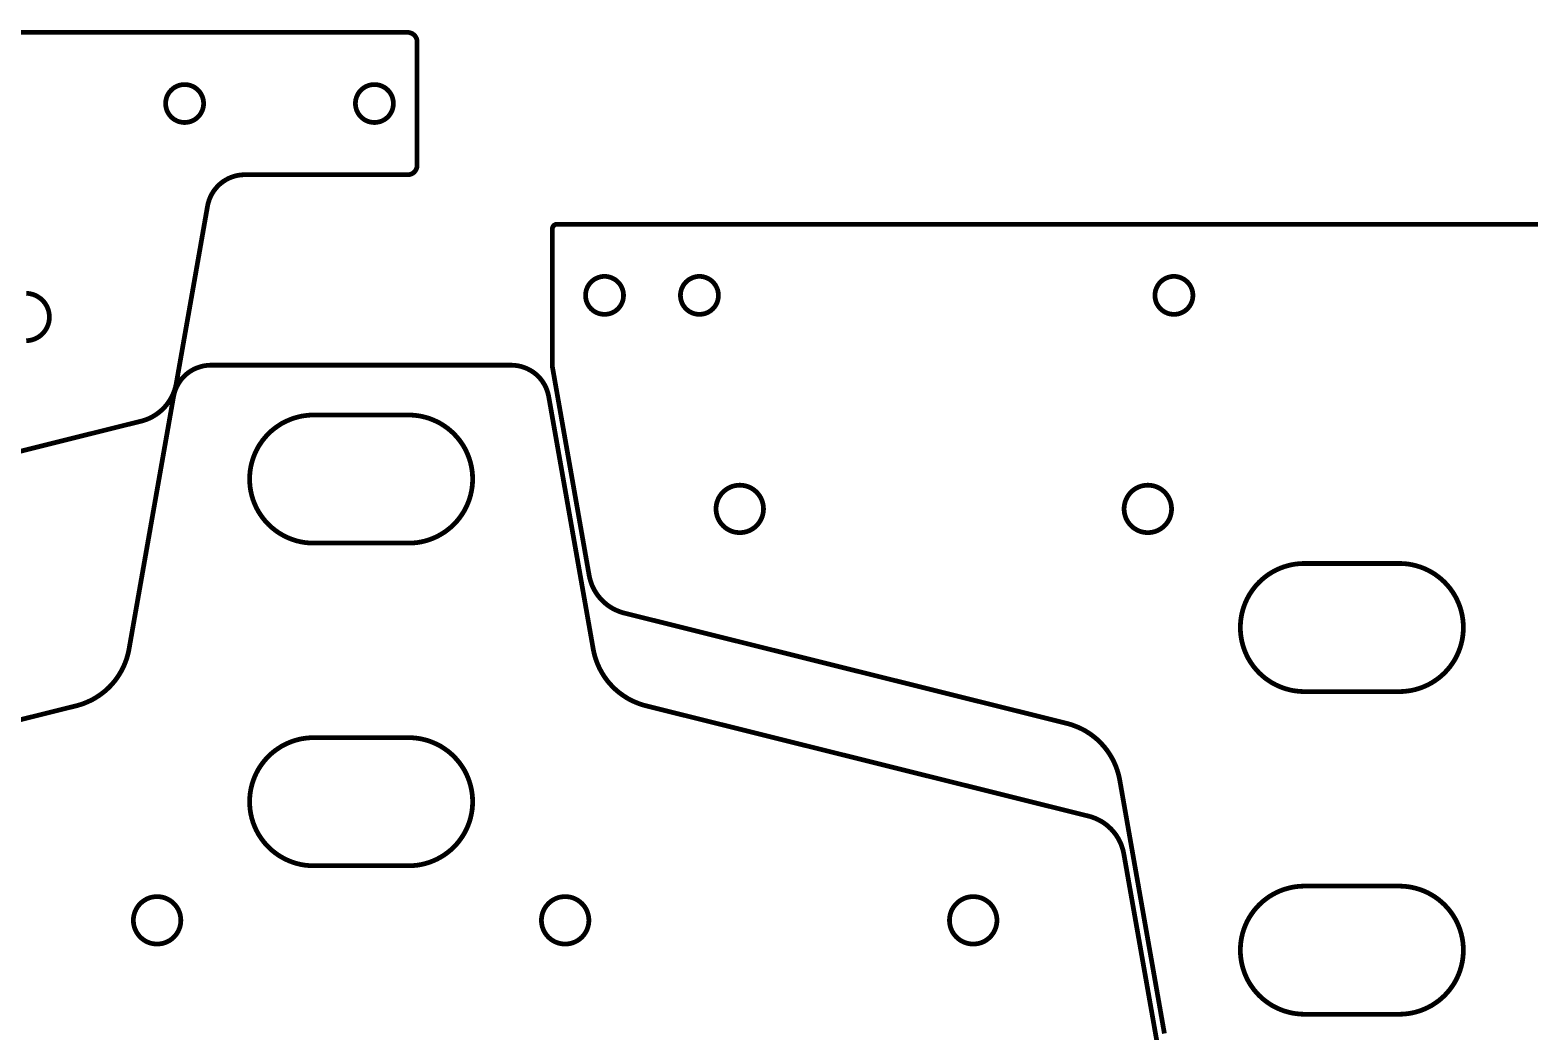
# Model space of a CAD drawing. Extents: x 0 to 1251, y 0 to 2501.
# Drawn here: x 612.2 to 928.1, y 2288.3 to 2499.3 of the extents above; entities that cross this region are included whole.
import ezdxf

# ---------------------------------------------------------------- set-up
doc = ezdxf.new("R2010")
doc.units = 0
doc.layers.get('0').update_dxf_attribs({"linetype": 'CONTINUOUS'})

msp = doc.modelspace()

# ---------------------------------------------------------------- linework, layer by layer
at = {"color": 0, "const_width": 1}
for points in [[(314.774, 2498.83), (691.775, 2498.83)], [(691.775, 2498.82), (691.826, 2498.82), (691.979, 2498.81), (692.178, 2498.78), (692.369, 2498.72), (692.553, 2498.65), (692.728, 2498.57), (692.893, 2498.47), (693.046, 2498.36), (693.189, 2498.22), (693.318, 2498.08), (693.432, 2497.93), (693.532, 2497.76), (693.617, 2497.6), (693.683, 2497.4), (693.733, 2497.22), (693.764, 2497.01), (693.774, 2496.86), (693.774, 2496.82), (693.774, 2470.82), (693.774, 2470.76), (693.764, 2470.61), (693.735, 2470.42), (693.688, 2470.24), (693.622, 2470.04), (693.537, 2469.88), (693.438, 2469.71), (693.321, 2469.54), (693.222, 2469.43), (693.188, 2469.4), (693.153, 2469.36), (693.042, 2469.26), (692.883, 2469.15), (692.715, 2469.06), (692.539, 2468.97), (692.356, 2468.9), (692.165, 2468.85), (691.971, 2468.82), (691.822, 2468.82), (691.774, 2468.82), (657.489, 2468.83), (657.314, 2468.83), (656.787, 2468.79), (656.094, 2468.71), (655.415, 2468.56), (654.753, 2468.35), (654.11, 2468.08), (653.493, 2467.76), (652.903, 2467.39), (652.479, 2467.07), (652.346, 2466.96), (652.211, 2466.85), (651.828, 2466.49), (651.356, 2465.97), (650.932, 2465.42), (650.558, 2464.83), (650.238, 2464.21), (649.971, 2463.57), (649.76, 2462.9), (649.639, 2462.39), (649.608, 2462.22), (643.017, 2424.83), (642.985, 2424.65), (642.865, 2424.13), (642.664, 2423.43), (642.414, 2422.76), (642.118, 2422.11), (641.775, 2421.49), (641.387, 2420.88), (640.956, 2420.31), (640.606, 2419.89), (640.482, 2419.75), (640.358, 2419.63), (639.969, 2419.24), (639.425, 2418.78), (638.849, 2418.35), (638.243, 2417.96), (637.613, 2417.61), (636.958, 2417.32), (636.282, 2417.07), (635.762, 2416.92), (635.588, 2416.88), (542.336, 2393.63)], [(851.271, 2287.83), (851.24, 2288), (841.856, 2341.24), (841.832, 2341.36), (841.751, 2341.76), (841.628, 2342.29), (841.488, 2342.81), (841.326, 2343.33), (841.149, 2343.83), (840.953, 2344.33), (840.739, 2344.83), (840.507, 2345.32), (840.258, 2345.79), (839.993, 2346.26), (839.71, 2346.72), (839.411, 2347.17), (839.096, 2347.61), (838.764, 2348.04), (838.417, 2348.44), (838.146, 2348.75), (838.053, 2348.86), (837.961, 2348.96), (837.676, 2349.25), (837.286, 2349.63), (836.883, 2349.99), (836.468, 2350.32), (836.042, 2350.65), (835.603, 2350.97), (835.154, 2351.26), (834.696, 2351.56), (834.228, 2351.82), (833.75, 2352.06), (833.262, 2352.29), (832.768, 2352.5), (832.265, 2352.69), (831.754, 2352.88), (831.236, 2353.04), (830.843, 2353.15), (830.713, 2353.18), (737.46, 2376.43), (737.285, 2376.47), (736.765, 2376.63), (736.09, 2376.88), (735.435, 2377.18), (734.804, 2377.51), (734.2, 2377.9), (733.624, 2378.33), (733.078, 2378.81), (732.689, 2379.18), (732.567, 2379.31), (732.443, 2379.44), (732.093, 2379.86), (731.661, 2380.43), (731.274, 2381.04), (730.931, 2381.67), (730.633, 2382.32), (730.383, 2383), (730.183, 2383.69), (730.063, 2384.22), (730.032, 2384.39), (722.274, 2428.39), (722.274, 2457.39), (722.274, 2457.44), (722.293, 2457.58), (722.35, 2457.78), (722.442, 2457.94), (722.532, 2458.07), (722.567, 2458.1), (722.601, 2458.14), (722.719, 2458.22), (722.892, 2458.32), (723.078, 2458.38), (723.225, 2458.39), (723.274, 2458.39), (1100.27, 2458.39)], [(611.401, 2443.83), (611.785, 2443.81), (612.282, 2443.72), (612.761, 2443.61), (613.219, 2443.44), (613.657, 2443.22), (614.069, 2442.97), (614.454, 2442.69), (614.81, 2442.36), (615.132, 2442.01), (615.419, 2441.63), (615.671, 2441.21), (615.881, 2440.78), (616.049, 2440.32), (616.172, 2439.83), (616.249, 2439.35), (616.274, 2438.96), (616.274, 2438.83), (616.274, 2438.83), (616.274, 2438.71), (616.249, 2438.32), (616.172, 2437.82), (616.049, 2437.35), (615.881, 2436.89), (615.671, 2436.44), (615.419, 2436.04), (615.132, 2435.65), (614.81, 2435.29), (614.454, 2434.97), (614.069, 2434.68), (613.657, 2434.43), (613.219, 2434.22), (612.761, 2434.06), (612.282, 2433.93), (611.785, 2433.86), (611.401, 2433.83)], [(528.661, 2333.64), (621.912, 2356.89), (622.044, 2356.92), (622.438, 2357.03), (622.956, 2357.19), (623.467, 2357.36), (623.969, 2357.57), (624.464, 2357.78), (624.951, 2358.01), (625.429, 2358.25), (625.897, 2358.51), (626.356, 2358.81), (626.804, 2359.1), (627.242, 2359.42), (627.669, 2359.74), (628.083, 2360.08), (628.486, 2360.44), (628.878, 2360.82), (629.162, 2361.11), (629.254, 2361.21), (629.347, 2361.32), (629.618, 2361.61), (629.965, 2362.03), (630.297, 2362.46), (630.613, 2362.9), (630.911, 2363.35), (631.194, 2363.81), (631.46, 2364.28), (631.708, 2364.75), (631.94, 2365.24), (632.154, 2365.74), (632.35, 2366.24), (632.528, 2366.74), (632.688, 2367.25), (632.829, 2367.78), (632.953, 2368.31), (633.033, 2368.71), (633.057, 2368.83), (642.442, 2422.07), (642.472, 2422.24), (642.594, 2422.75), (642.804, 2423.42), (643.071, 2424.06), (643.392, 2424.68), (643.765, 2425.26), (644.189, 2425.82), (644.66, 2426.33), (645.043, 2426.69), (645.178, 2426.81), (645.313, 2426.92), (645.736, 2427.24), (646.325, 2427.61), (646.943, 2427.93), (647.585, 2428.19), (648.247, 2428.4), (648.926, 2428.56), (649.618, 2428.65), (650.144, 2428.68), (650.321, 2428.68), (713.631, 2428.68), (713.806, 2428.68), (714.332, 2428.65), (715.025, 2428.56), (715.704, 2428.4), (716.367, 2428.19), (717.008, 2427.93), (717.625, 2427.61), (718.215, 2427.24), (718.637, 2426.92), (718.772, 2426.81), (718.907, 2426.69), (719.29, 2426.33), (719.762, 2425.82), (720.185, 2425.26), (720.558, 2424.68), (720.879, 2424.06), (721.146, 2423.42), (721.357, 2422.75), (721.478, 2422.24), (721.508, 2422.07), (730.894, 2368.83), (730.918, 2368.71), (730.999, 2368.31), (731.121, 2367.78), (731.262, 2367.25), (731.422, 2366.74), (731.601, 2366.24), (731.797, 2365.74), (732.011, 2365.24), (732.242, 2364.75), (732.492, 2364.28), (732.757, 2363.81), (733.039, 2363.35), (733.339, 2362.9), (733.654, 2362.46), (733.986, 2362.03), (734.333, 2361.61), (734.603, 2361.32), (734.696, 2361.21), (734.789, 2361.11), (735.074, 2360.82), (735.464, 2360.44), (735.867, 2360.08), (736.282, 2359.74), (736.708, 2359.42), (737.146, 2359.1), (737.594, 2358.81), (738.053, 2358.51), (738.522, 2358.25), (739, 2358.01), (739.486, 2357.78), (739.982, 2357.57), (740.485, 2357.36), (740.996, 2357.19), (741.512, 2357.03), (741.906, 2356.92), (742.037, 2356.89), (835.289, 2333.64), (835.464, 2333.6), (835.983, 2333.44), (836.66, 2333.19), (837.314, 2332.89), (837.946, 2332.56), (838.55, 2332.17), (839.126, 2331.74), (839.671, 2331.26), (840.06, 2330.89), (840.183, 2330.75), (840.307, 2330.63), (840.657, 2330.21), (841.089, 2329.64), (841.476, 2329.03), (841.819, 2328.4), (842.117, 2327.75), (842.365, 2327.07), (842.567, 2326.38), (842.686, 2325.85), (842.718, 2325.67), (850.475, 2281.68)]]:
    msp.add_lwpolyline(points, dxfattribs=at)
for points in [[(648.774, 2483.83), (648.774, 2483.72), (648.753, 2483.42), (648.693, 2483.03), (648.594, 2482.64), (648.46, 2482.28), (648.292, 2481.93), (648.09, 2481.6), (647.861, 2481.29), (647.603, 2481), (647.318, 2480.75), (647.01, 2480.51), (646.681, 2480.32), (646.331, 2480.14), (645.964, 2480.01), (645.581, 2479.92), (645.183, 2479.85), (644.876, 2479.83), (644.774, 2479.83), (644.672, 2479.83), (644.365, 2479.85), (643.968, 2479.92), (643.585, 2480.01), (643.217, 2480.14), (642.867, 2480.32), (642.537, 2480.51), (642.229, 2480.75), (641.946, 2481), (641.688, 2481.29), (641.457, 2481.6), (641.257, 2481.93), (641.088, 2482.28), (640.954, 2482.64), (640.856, 2483.03), (640.794, 2483.42), (640.774, 2483.72), (640.774, 2483.83), (640.774, 2483.93), (640.794, 2484.24), (640.856, 2484.64), (640.954, 2485.01), (641.088, 2485.39), (641.257, 2485.74), (641.457, 2486.07), (641.688, 2486.38), (641.946, 2486.65), (642.229, 2486.92), (642.537, 2487.15), (642.867, 2487.35), (643.217, 2487.51), (643.585, 2487.65), (643.968, 2487.75), (644.365, 2487.81), (644.672, 2487.83), (644.774, 2487.83), (644.876, 2487.83), (645.183, 2487.81), (645.581, 2487.75), (645.964, 2487.65), (646.331, 2487.51), (646.681, 2487.35), (647.01, 2487.15), (647.318, 2486.92), (647.603, 2486.65), (647.861, 2486.38), (648.09, 2486.07), (648.292, 2485.74), (648.46, 2485.39), (648.594, 2485.01), (648.693, 2484.64), (648.753, 2484.24), (648.774, 2483.93), (648.774, 2483.83)], [(688.774, 2483.83), (688.774, 2483.72), (688.753, 2483.42), (688.693, 2483.03), (688.594, 2482.64), (688.46, 2482.28), (688.292, 2481.93), (688.09, 2481.6), (687.861, 2481.29), (687.603, 2481), (687.318, 2480.75), (687.01, 2480.51), (686.681, 2480.32), (686.331, 2480.14), (685.964, 2480.01), (685.581, 2479.92), (685.183, 2479.85), (684.876, 2479.83), (684.774, 2479.83), (684.672, 2479.83), (684.365, 2479.85), (683.968, 2479.92), (683.585, 2480.01), (683.217, 2480.14), (682.867, 2480.32), (682.537, 2480.51), (682.229, 2480.75), (681.946, 2481), (681.688, 2481.29), (681.457, 2481.6), (681.257, 2481.93), (681.088, 2482.28), (680.954, 2482.64), (680.856, 2483.03), (680.794, 2483.42), (680.774, 2483.72), (680.774, 2483.83), (680.774, 2483.93), (680.794, 2484.24), (680.856, 2484.64), (680.954, 2485.01), (681.088, 2485.39), (681.257, 2485.74), (681.457, 2486.07), (681.688, 2486.38), (681.946, 2486.65), (682.229, 2486.92), (682.537, 2487.15), (682.867, 2487.35), (683.217, 2487.51), (683.585, 2487.65), (683.968, 2487.75), (684.365, 2487.81), (684.672, 2487.83), (684.774, 2487.83), (684.876, 2487.83), (685.183, 2487.81), (685.581, 2487.75), (685.964, 2487.65), (686.331, 2487.51), (686.681, 2487.35), (687.01, 2487.15), (687.318, 2486.92), (687.603, 2486.65), (687.861, 2486.38), (688.09, 2486.07), (688.292, 2485.74), (688.46, 2485.39), (688.594, 2485.01), (688.693, 2484.64), (688.753, 2484.24), (688.774, 2483.93), (688.774, 2483.83)], [(737.274, 2443.39), (737.274, 2443.29), (737.253, 2442.99), (737.193, 2442.58), (737.094, 2442.19), (736.96, 2441.83), (736.792, 2441.49), (736.59, 2441.15), (736.361, 2440.85), (736.103, 2440.56), (735.818, 2440.31), (735.511, 2440.07), (735.181, 2439.88), (734.831, 2439.71), (734.464, 2439.57), (734.081, 2439.47), (733.683, 2439.42), (733.376, 2439.39), (733.274, 2439.39), (733.172, 2439.39), (732.865, 2439.42), (732.468, 2439.47), (732.085, 2439.57), (731.717, 2439.71), (731.368, 2439.88), (731.037, 2440.07), (730.729, 2440.31), (730.446, 2440.56), (730.188, 2440.85), (729.957, 2441.15), (729.757, 2441.49), (729.589, 2441.83), (729.454, 2442.19), (729.356, 2442.58), (729.294, 2442.99), (729.274, 2443.29), (729.274, 2443.39), (729.274, 2443.49), (729.294, 2443.81), (729.356, 2444.19), (729.454, 2444.58), (729.589, 2444.94), (729.757, 2445.29), (729.957, 2445.63), (730.188, 2445.93), (730.446, 2446.22), (730.729, 2446.47), (731.037, 2446.71), (731.368, 2446.9), (731.717, 2447.07), (732.085, 2447.21), (732.468, 2447.31), (732.865, 2447.38), (733.172, 2447.39), (733.274, 2447.39), (733.376, 2447.39), (733.683, 2447.38), (734.081, 2447.31), (734.464, 2447.21), (734.831, 2447.07), (735.181, 2446.9), (735.511, 2446.71), (735.818, 2446.47), (736.103, 2446.22), (736.361, 2445.93), (736.59, 2445.63), (736.792, 2445.29), (736.96, 2444.94), (737.094, 2444.58), (737.193, 2444.19), (737.253, 2443.81), (737.274, 2443.49), (737.274, 2443.39)], [(757.274, 2443.39), (757.274, 2443.29), (757.253, 2442.99), (757.193, 2442.58), (757.094, 2442.19), (756.96, 2441.83), (756.792, 2441.49), (756.59, 2441.15), (756.361, 2440.85), (756.103, 2440.56), (755.818, 2440.31), (755.511, 2440.07), (755.181, 2439.88), (754.831, 2439.71), (754.464, 2439.57), (754.081, 2439.47), (753.683, 2439.42), (753.376, 2439.39), (753.274, 2439.39), (753.172, 2439.39), (752.865, 2439.42), (752.468, 2439.47), (752.085, 2439.57), (751.717, 2439.71), (751.368, 2439.88), (751.037, 2440.07), (750.729, 2440.31), (750.446, 2440.56), (750.188, 2440.85), (749.957, 2441.15), (749.757, 2441.49), (749.589, 2441.83), (749.454, 2442.19), (749.356, 2442.58), (749.294, 2442.99), (749.274, 2443.29), (749.274, 2443.39), (749.274, 2443.49), (749.294, 2443.81), (749.356, 2444.19), (749.454, 2444.58), (749.589, 2444.94), (749.757, 2445.29), (749.957, 2445.63), (750.188, 2445.93), (750.446, 2446.22), (750.729, 2446.47), (751.037, 2446.71), (751.368, 2446.9), (751.717, 2447.07), (752.085, 2447.21), (752.468, 2447.31), (752.865, 2447.38), (753.172, 2447.39), (753.274, 2447.39), (753.376, 2447.39), (753.683, 2447.38), (754.081, 2447.31), (754.464, 2447.21), (754.831, 2447.07), (755.181, 2446.9), (755.511, 2446.71), (755.818, 2446.47), (756.103, 2446.22), (756.361, 2445.93), (756.59, 2445.63), (756.792, 2445.29), (756.96, 2444.94), (757.094, 2444.58), (757.193, 2444.19), (757.253, 2443.81), (757.274, 2443.49), (757.274, 2443.39)], [(857.274, 2443.39), (857.274, 2443.29), (857.253, 2442.99), (857.193, 2442.58), (857.094, 2442.19), (856.96, 2441.83), (856.792, 2441.49), (856.59, 2441.15), (856.361, 2440.85), (856.103, 2440.56), (855.818, 2440.31), (855.511, 2440.07), (855.181, 2439.88), (854.831, 2439.71), (854.464, 2439.57), (854.081, 2439.47), (853.683, 2439.42), (853.376, 2439.39), (853.274, 2439.39), (853.172, 2439.39), (852.865, 2439.42), (852.468, 2439.47), (852.085, 2439.57), (851.717, 2439.71), (851.368, 2439.88), (851.037, 2440.07), (850.729, 2440.31), (850.446, 2440.56), (850.188, 2440.85), (849.957, 2441.15), (849.757, 2441.49), (849.589, 2441.83), (849.454, 2442.19), (849.356, 2442.58), (849.294, 2442.99), (849.274, 2443.29), (849.274, 2443.39), (849.274, 2443.49), (849.294, 2443.81), (849.356, 2444.19), (849.454, 2444.58), (849.589, 2444.94), (849.757, 2445.29), (849.957, 2445.63), (850.188, 2445.93), (850.446, 2446.22), (850.729, 2446.47), (851.037, 2446.71), (851.368, 2446.9), (851.717, 2447.07), (852.085, 2447.21), (852.468, 2447.31), (852.865, 2447.38), (853.172, 2447.39), (853.274, 2447.39), (853.376, 2447.39), (853.683, 2447.38), (854.081, 2447.31), (854.464, 2447.21), (854.831, 2447.07), (855.181, 2446.9), (855.511, 2446.71), (855.818, 2446.47), (856.103, 2446.22), (856.361, 2445.93), (856.59, 2445.63), (856.792, 2445.29), (856.96, 2444.94), (857.094, 2444.58), (857.193, 2444.19), (857.253, 2443.81), (857.274, 2443.49), (857.274, 2443.39)], [(691.975, 2418.18), (692.2, 2418.18), (692.875, 2418.15), (693.764, 2418.06), (694.639, 2417.92), (695.497, 2417.71), (696.339, 2417.46), (697.158, 2417.14), (697.954, 2416.78), (698.725, 2416.38), (699.468, 2415.9), (700.179, 2415.4), (700.858, 2414.85), (701.501, 2414.25), (702.106, 2413.6), (702.669, 2412.92), (703.19, 2412.19), (703.554, 2411.63), (703.667, 2411.43), (703.779, 2411.24), (704.09, 2410.64), (704.458, 2409.82), (704.769, 2408.99), (705.024, 2408.14), (705.221, 2407.29), (705.363, 2406.42), (705.447, 2405.56), (705.475, 2404.68), (705.447, 2403.81), (705.363, 2402.93), (705.221, 2402.07), (705.024, 2401.21), (704.769, 2400.36), (704.458, 2399.54), (704.09, 2398.72), (703.779, 2398.13), (703.667, 2397.93), (703.554, 2397.74), (703.19, 2397.17), (702.669, 2396.44), (702.106, 2395.75), (701.501, 2395.11), (700.858, 2394.51), (700.179, 2393.96), (699.468, 2393.44), (698.725, 2392.99), (697.954, 2392.57), (697.158, 2392.21), (696.339, 2391.9), (695.497, 2391.64), (694.639, 2391.44), (693.764, 2391.29), (692.875, 2391.21), (692.2, 2391.18), (691.975, 2391.18), (671.975, 2391.18), (671.75, 2391.18), (671.075, 2391.21), (670.188, 2391.29), (669.313, 2391.44), (668.453, 2391.64), (667.613, 2391.9), (666.793, 2392.21), (665.996, 2392.57), (665.225, 2392.99), (664.483, 2393.44), (663.771, 2393.96), (663.093, 2394.51), (662.45, 2395.11), (661.844, 2395.75), (661.281, 2396.44), (660.76, 2397.17), (660.396, 2397.74), (660.283, 2397.93), (660.171, 2398.13), (659.86, 2398.72), (659.493, 2399.54), (659.182, 2400.36), (658.928, 2401.21), (658.729, 2402.07), (658.589, 2402.93), (658.504, 2403.81), (658.475, 2404.68), (658.504, 2405.56), (658.589, 2406.42), (658.729, 2407.29), (658.928, 2408.14), (659.182, 2408.99), (659.493, 2409.82), (659.86, 2410.64), (660.171, 2411.24), (660.283, 2411.43), (660.396, 2411.63), (660.76, 2412.19), (661.281, 2412.92), (661.844, 2413.6), (662.45, 2414.25), (663.093, 2414.85), (663.771, 2415.4), (664.483, 2415.9), (665.225, 2416.38), (665.996, 2416.78), (666.793, 2417.14), (667.613, 2417.46), (668.453, 2417.71), (669.313, 2417.92), (670.188, 2418.06), (671.075, 2418.15), (671.75, 2418.18), (671.975, 2418.18), (691.975, 2418.18)], [(766.774, 2398.39), (766.774, 2398.26), (766.749, 2397.88), (766.672, 2397.39), (766.549, 2396.9), (766.381, 2396.44), (766.171, 2396.01), (765.921, 2395.6), (765.632, 2395.21), (765.31, 2394.86), (764.954, 2394.53), (764.569, 2394.25), (764.157, 2394), (763.721, 2393.78), (763.261, 2393.61), (762.782, 2393.49), (762.285, 2393.42), (761.901, 2393.39), (761.774, 2393.39), (761.646, 2393.39), (761.262, 2393.42), (760.767, 2393.49), (760.287, 2393.61), (759.828, 2393.78), (759.39, 2394), (758.979, 2394.25), (758.593, 2394.53), (758.239, 2394.86), (757.915, 2395.21), (757.628, 2395.6), (757.378, 2396.01), (757.167, 2396.44), (756.999, 2396.9), (756.875, 2397.39), (756.8, 2397.88), (756.774, 2398.26), (756.774, 2398.39), (756.774, 2398.51), (756.8, 2398.9), (756.875, 2399.4), (756.999, 2399.88), (757.167, 2400.33), (757.378, 2400.78), (757.628, 2401.18), (757.915, 2401.57), (758.239, 2401.93), (758.593, 2402.25), (758.979, 2402.54), (759.39, 2402.79), (759.828, 2403), (760.287, 2403.17), (760.767, 2403.29), (761.262, 2403.36), (761.646, 2403.39), (761.774, 2403.39), (761.901, 2403.39), (762.285, 2403.36), (762.782, 2403.29), (763.261, 2403.17), (763.721, 2403), (764.157, 2402.79), (764.569, 2402.54), (764.954, 2402.25), (765.31, 2401.93), (765.632, 2401.57), (765.921, 2401.18), (766.171, 2400.78), (766.381, 2400.33), (766.549, 2399.88), (766.672, 2399.4), (766.749, 2398.9), (766.774, 2398.51), (766.774, 2398.39)], [(852.774, 2398.39), (852.774, 2398.26), (852.749, 2397.88), (852.672, 2397.39), (852.549, 2396.9), (852.381, 2396.44), (852.171, 2396.01), (851.921, 2395.6), (851.632, 2395.21), (851.31, 2394.86), (850.954, 2394.53), (850.569, 2394.25), (850.157, 2394), (849.721, 2393.78), (849.261, 2393.61), (848.782, 2393.49), (848.285, 2393.42), (847.901, 2393.39), (847.774, 2393.39), (847.646, 2393.39), (847.262, 2393.42), (846.767, 2393.49), (846.287, 2393.61), (845.828, 2393.78), (845.39, 2394), (844.979, 2394.25), (844.593, 2394.53), (844.239, 2394.86), (843.915, 2395.21), (843.628, 2395.6), (843.378, 2396.01), (843.167, 2396.44), (842.999, 2396.9), (842.875, 2397.39), (842.8, 2397.88), (842.774, 2398.26), (842.774, 2398.39), (842.774, 2398.51), (842.8, 2398.9), (842.875, 2399.4), (842.999, 2399.88), (843.167, 2400.33), (843.378, 2400.78), (843.628, 2401.18), (843.915, 2401.57), (844.239, 2401.93), (844.593, 2402.25), (844.979, 2402.54), (845.39, 2402.79), (845.828, 2403), (846.287, 2403.17), (846.767, 2403.29), (847.262, 2403.36), (847.646, 2403.39), (847.774, 2403.39), (847.901, 2403.39), (848.285, 2403.36), (848.782, 2403.29), (849.261, 2403.17), (849.721, 2403), (850.157, 2402.79), (850.569, 2402.54), (850.954, 2402.25), (851.31, 2401.93), (851.632, 2401.57), (851.921, 2401.18), (852.171, 2400.78), (852.381, 2400.33), (852.549, 2399.88), (852.672, 2399.4), (852.749, 2398.9), (852.774, 2398.51), (852.774, 2398.39)], [(880.774, 2386.89), (880.549, 2386.89), (879.875, 2386.86), (878.986, 2386.78), (878.111, 2386.63), (877.251, 2386.42), (876.411, 2386.17), (875.592, 2385.86), (874.794, 2385.5), (874.024, 2385.08), (873.282, 2384.63), (872.569, 2384.11), (871.892, 2383.56), (871.249, 2382.96), (870.644, 2382.32), (870.079, 2381.63), (869.558, 2380.9), (869.196, 2380.33), (869.083, 2380.14), (868.971, 2379.94), (868.658, 2379.35), (868.292, 2378.53), (867.981, 2377.71), (867.726, 2376.86), (867.528, 2376), (867.387, 2375.14), (867.303, 2374.26), (867.274, 2373.39), (867.303, 2372.51), (867.387, 2371.65), (867.528, 2370.78), (867.726, 2369.93), (867.981, 2369.08), (868.292, 2368.25), (868.658, 2367.43), (868.971, 2366.83), (869.083, 2366.64), (869.196, 2366.44), (869.558, 2365.88), (870.079, 2365.15), (870.644, 2364.47), (871.249, 2363.82), (871.892, 2363.22), (872.569, 2362.67), (873.282, 2362.17), (874.024, 2361.69), (874.794, 2361.29), (875.592, 2360.93), (876.411, 2360.61), (877.251, 2360.36), (878.111, 2360.15), (878.986, 2360.01), (879.875, 2359.92), (880.549, 2359.89), (880.774, 2359.89), (900.774, 2359.89), (900.999, 2359.89), (901.674, 2359.92), (902.563, 2360.01), (903.438, 2360.15), (904.296, 2360.36), (905.137, 2360.61), (905.957, 2360.93), (906.754, 2361.29), (907.524, 2361.69), (908.267, 2362.17), (908.978, 2362.67), (909.657, 2363.22), (910.3, 2363.82), (910.904, 2364.47), (911.468, 2365.15), (911.99, 2365.88), (912.353, 2366.44), (912.465, 2366.64), (912.578, 2366.83), (912.889, 2367.43), (913.257, 2368.25), (913.568, 2369.08), (913.822, 2369.93), (914.019, 2370.78), (914.161, 2371.65), (914.246, 2372.51), (914.274, 2373.39), (914.246, 2374.26), (914.161, 2375.14), (914.019, 2376), (913.822, 2376.86), (913.568, 2377.71), (913.257, 2378.53), (912.889, 2379.35), (912.578, 2379.94), (912.465, 2380.14), (912.353, 2380.33), (911.99, 2380.9), (911.468, 2381.63), (910.904, 2382.32), (910.3, 2382.96), (909.657, 2383.56), (908.978, 2384.11), (908.267, 2384.63), (907.524, 2385.08), (906.754, 2385.5), (905.957, 2385.86), (905.137, 2386.17), (904.296, 2386.42), (903.438, 2386.63), (902.563, 2386.78), (901.674, 2386.86), (900.999, 2386.89), (900.774, 2386.89), (880.774, 2386.89)], [(691.975, 2323.18), (692.2, 2323.18), (692.875, 2323.21), (693.764, 2323.29), (694.639, 2323.44), (695.497, 2323.64), (696.339, 2323.9), (697.158, 2324.21), (697.954, 2324.57), (698.725, 2324.99), (699.468, 2325.44), (700.179, 2325.96), (700.858, 2326.51), (701.501, 2327.11), (702.106, 2327.75), (702.669, 2328.44), (703.19, 2329.17), (703.554, 2329.74), (703.667, 2329.93), (703.779, 2330.13), (704.09, 2330.72), (704.458, 2331.54), (704.769, 2332.36), (705.024, 2333.21), (705.221, 2334.07), (705.363, 2334.93), (705.447, 2335.81), (705.475, 2336.68), (705.447, 2337.56), (705.363, 2338.42), (705.221, 2339.29), (705.024, 2340.14), (704.769, 2340.99), (704.458, 2341.82), (704.09, 2342.64), (703.779, 2343.24), (703.667, 2343.43), (703.554, 2343.63), (703.19, 2344.19), (702.669, 2344.92), (702.106, 2345.6), (701.501, 2346.25), (700.858, 2346.85), (700.179, 2347.4), (699.468, 2347.9), (698.725, 2348.38), (697.954, 2348.78), (697.158, 2349.14), (696.339, 2349.46), (695.497, 2349.71), (694.639, 2349.92), (693.764, 2350.06), (692.875, 2350.15), (692.2, 2350.18), (691.975, 2350.18), (671.975, 2350.18), (671.75, 2350.18), (671.075, 2350.15), (670.188, 2350.06), (669.313, 2349.92), (668.453, 2349.71), (667.613, 2349.46), (666.793, 2349.14), (665.996, 2348.78), (665.225, 2348.38), (664.483, 2347.9), (663.771, 2347.4), (663.093, 2346.85), (662.45, 2346.25), (661.844, 2345.6), (661.281, 2344.92), (660.76, 2344.19), (660.396, 2343.63), (660.283, 2343.43), (660.171, 2343.24), (659.86, 2342.64), (659.493, 2341.82), (659.182, 2340.99), (658.928, 2340.14), (658.729, 2339.29), (658.589, 2338.42), (658.504, 2337.56), (658.475, 2336.68), (658.504, 2335.81), (658.589, 2334.93), (658.729, 2334.07), (658.928, 2333.21), (659.182, 2332.36), (659.493, 2331.54), (659.86, 2330.72), (660.171, 2330.13), (660.283, 2329.93), (660.396, 2329.74), (660.76, 2329.17), (661.281, 2328.44), (661.844, 2327.75), (662.45, 2327.11), (663.093, 2326.51), (663.771, 2325.96), (664.483, 2325.44), (665.225, 2324.99), (665.996, 2324.57), (666.793, 2324.21), (667.613, 2323.9), (668.453, 2323.64), (669.313, 2323.44), (670.188, 2323.29), (671.075, 2323.21), (671.75, 2323.18), (671.975, 2323.18), (691.975, 2323.18)], [(880.774, 2291.89), (880.549, 2291.89), (879.875, 2291.92), (878.986, 2292.01), (878.111, 2292.15), (877.251, 2292.36), (876.411, 2292.61), (875.592, 2292.93), (874.794, 2293.29), (874.024, 2293.69), (873.282, 2294.17), (872.569, 2294.67), (871.892, 2295.22), (871.249, 2295.82), (870.644, 2296.47), (870.079, 2297.15), (869.558, 2297.88), (869.196, 2298.44), (869.083, 2298.64), (868.971, 2298.83), (868.658, 2299.43), (868.292, 2300.25), (867.981, 2301.08), (867.726, 2301.93), (867.528, 2302.78), (867.387, 2303.65), (867.303, 2304.51), (867.274, 2305.39), (867.303, 2306.26), (867.387, 2307.14), (867.528, 2308), (867.726, 2308.86), (867.981, 2309.71), (868.292, 2310.53), (868.658, 2311.35), (868.971, 2311.94), (869.083, 2312.14), (869.196, 2312.33), (869.558, 2312.9), (870.079, 2313.63), (870.644, 2314.32), (871.249, 2314.96), (871.892, 2315.56), (872.569, 2316.11), (873.282, 2316.63), (874.024, 2317.08), (874.794, 2317.5), (875.592, 2317.86), (876.411, 2318.17), (877.251, 2318.42), (878.111, 2318.63), (878.986, 2318.78), (879.875, 2318.86), (880.549, 2318.89), (880.774, 2318.89), (900.774, 2318.89), (900.999, 2318.89), (901.674, 2318.86), (902.563, 2318.78), (903.438, 2318.63), (904.296, 2318.42), (905.137, 2318.17), (905.957, 2317.86), (906.754, 2317.5), (907.524, 2317.08), (908.267, 2316.63), (908.978, 2316.11), (909.657, 2315.56), (910.3, 2314.96), (910.904, 2314.32), (911.468, 2313.63), (911.99, 2312.9), (912.353, 2312.33), (912.465, 2312.14), (912.578, 2311.94), (912.889, 2311.35), (913.257, 2310.53), (913.568, 2309.71), (913.822, 2308.86), (914.019, 2308), (914.161, 2307.14), (914.246, 2306.26), (914.274, 2305.39), (914.246, 2304.51), (914.161, 2303.65), (914.019, 2302.78), (913.822, 2301.93), (913.568, 2301.08), (913.257, 2300.25), (912.889, 2299.43), (912.578, 2298.83), (912.465, 2298.64), (912.353, 2298.44), (911.99, 2297.88), (911.468, 2297.15), (910.904, 2296.47), (910.3, 2295.82), (909.657, 2295.22), (908.978, 2294.67), (908.267, 2294.17), (907.524, 2293.69), (906.754, 2293.29), (905.957, 2292.93), (905.137, 2292.61), (904.296, 2292.36), (903.438, 2292.15), (902.563, 2292.01), (901.674, 2291.92), (900.999, 2291.89), (900.774, 2291.89), (880.774, 2291.89)], [(643.975, 2311.68), (643.975, 2311.56), (643.95, 2311.17), (643.874, 2310.67), (643.75, 2310.19), (643.582, 2309.74), (643.372, 2309.29), (643.121, 2308.89), (642.833, 2308.5), (642.511, 2308.14), (642.156, 2307.82), (641.771, 2307.53), (641.358, 2307.28), (640.921, 2307.07), (640.463, 2306.9), (639.983, 2306.78), (639.486, 2306.71), (639.103, 2306.68), (638.975, 2306.68), (638.847, 2306.68), (638.464, 2306.71), (637.968, 2306.78), (637.489, 2306.9), (637.029, 2307.07), (636.592, 2307.28), (636.179, 2307.53), (635.794, 2307.82), (635.44, 2308.14), (635.117, 2308.5), (634.829, 2308.89), (634.579, 2309.29), (634.368, 2309.74), (634.2, 2310.19), (634.076, 2310.67), (634.001, 2311.17), (633.975, 2311.56), (633.975, 2311.68), (633.975, 2311.81), (634.001, 2312.19), (634.076, 2312.68), (634.2, 2313.17), (634.368, 2313.63), (634.579, 2314.06), (634.829, 2314.47), (635.117, 2314.86), (635.44, 2315.21), (635.794, 2315.54), (636.179, 2315.82), (636.592, 2316.07), (637.029, 2316.29), (637.489, 2316.46), (637.968, 2316.58), (638.464, 2316.65), (638.847, 2316.68), (638.975, 2316.68), (639.103, 2316.68), (639.486, 2316.65), (639.983, 2316.58), (640.463, 2316.46), (640.921, 2316.29), (641.358, 2316.07), (641.771, 2315.82), (642.156, 2315.54), (642.511, 2315.21), (642.833, 2314.86), (643.121, 2314.47), (643.372, 2314.06), (643.582, 2313.63), (643.75, 2313.17), (643.874, 2312.68), (643.95, 2312.19), (643.975, 2311.81), (643.975, 2311.68)], [(729.975, 2311.68), (729.975, 2311.56), (729.95, 2311.17), (729.874, 2310.67), (729.75, 2310.19), (729.582, 2309.74), (729.372, 2309.29), (729.121, 2308.89), (728.833, 2308.5), (728.511, 2308.14), (728.156, 2307.82), (727.771, 2307.53), (727.358, 2307.28), (726.921, 2307.07), (726.463, 2306.9), (725.983, 2306.78), (725.486, 2306.71), (725.103, 2306.68), (724.975, 2306.68), (724.847, 2306.68), (724.464, 2306.71), (723.968, 2306.78), (723.489, 2306.9), (723.029, 2307.07), (722.592, 2307.28), (722.179, 2307.53), (721.794, 2307.82), (721.44, 2308.14), (721.117, 2308.5), (720.829, 2308.89), (720.579, 2309.29), (720.368, 2309.74), (720.2, 2310.19), (720.076, 2310.67), (720.001, 2311.17), (719.975, 2311.56), (719.975, 2311.68), (719.975, 2311.81), (720.001, 2312.19), (720.076, 2312.68), (720.2, 2313.17), (720.368, 2313.63), (720.579, 2314.06), (720.829, 2314.47), (721.117, 2314.86), (721.44, 2315.21), (721.794, 2315.54), (722.179, 2315.82), (722.592, 2316.07), (723.029, 2316.29), (723.489, 2316.46), (723.968, 2316.58), (724.464, 2316.65), (724.847, 2316.68), (724.975, 2316.68), (725.103, 2316.68), (725.486, 2316.65), (725.983, 2316.58), (726.463, 2316.46), (726.921, 2316.29), (727.358, 2316.07), (727.771, 2315.82), (728.156, 2315.54), (728.511, 2315.21), (728.833, 2314.86), (729.121, 2314.47), (729.372, 2314.06), (729.582, 2313.63), (729.75, 2313.17), (729.874, 2312.68), (729.95, 2312.19), (729.975, 2311.81), (729.975, 2311.68)], [(815.975, 2311.68), (815.975, 2311.56), (815.95, 2311.17), (815.874, 2310.67), (815.75, 2310.19), (815.582, 2309.74), (815.372, 2309.29), (815.121, 2308.89), (814.833, 2308.5), (814.511, 2308.14), (814.156, 2307.82), (813.771, 2307.53), (813.358, 2307.28), (812.921, 2307.07), (812.463, 2306.9), (811.983, 2306.78), (811.486, 2306.71), (811.103, 2306.68), (810.975, 2306.68), (810.847, 2306.68), (810.464, 2306.71), (809.968, 2306.78), (809.489, 2306.9), (809.029, 2307.07), (808.592, 2307.28), (808.179, 2307.53), (807.794, 2307.82), (807.44, 2308.14), (807.117, 2308.5), (806.829, 2308.89), (806.579, 2309.29), (806.368, 2309.74), (806.2, 2310.19), (806.076, 2310.67), (806.001, 2311.17), (805.975, 2311.56), (805.975, 2311.68), (805.975, 2311.81), (806.001, 2312.19), (806.076, 2312.68), (806.2, 2313.17), (806.368, 2313.63), (806.579, 2314.06), (806.829, 2314.47), (807.117, 2314.86), (807.44, 2315.21), (807.794, 2315.54), (808.179, 2315.82), (808.592, 2316.07), (809.029, 2316.29), (809.489, 2316.46), (809.968, 2316.58), (810.464, 2316.65), (810.847, 2316.68), (810.975, 2316.68), (811.103, 2316.68), (811.486, 2316.65), (811.983, 2316.58), (812.463, 2316.46), (812.921, 2316.29), (813.358, 2316.07), (813.771, 2315.82), (814.156, 2315.54), (814.511, 2315.21), (814.833, 2314.86), (815.121, 2314.47), (815.372, 2314.06), (815.582, 2313.63), (815.75, 2313.17), (815.874, 2312.68), (815.95, 2312.19), (815.975, 2311.81), (815.975, 2311.68)]]:
    msp.add_lwpolyline(points, close=True, dxfattribs=at)

doc.saveas('drawing.dxf')
